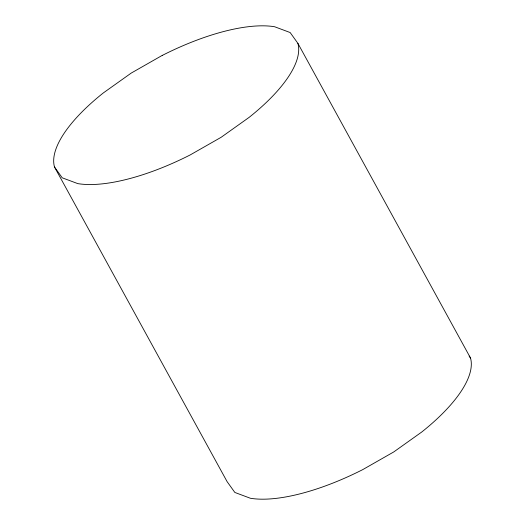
<?xml version="1.0" encoding="UTF-8"?>
<svg xmlns="http://www.w3.org/2000/svg" width="525" height="525" viewBox="0 0 525 525"><rect width="100%" height="100%" fill="white"/><g stroke="black" fill="none" stroke-linecap="round" stroke-linejoin="round"><path stroke-width="0.79" d="M162.238 55.394L131.217 73.08L103.274 92.971A136.874 50.518 -28.7 0 0 54.495 167.009L227.115 481.655L234.839 492.45L250.386 498.258A136.874 50.518 -28.7 0 0 362.762 469.606L393.783 451.92L421.726 432.029A136.874 50.518 -28.7 0 0 470.505 357.991L297.885 43.345L290.161 32.55L274.614 26.742A136.874 50.518 -28.7 0 0 162.278 55.414M469.14 356.088L470.505 357.991M54.495 167.009L62.219 177.804L77.766 183.612A136.874 50.518 -28.7 0 0 190.142 154.96L221.169 137.274L249.106 117.383A136.874 50.518 -28.7 0 0 297.892 43.345"/></g></svg>
